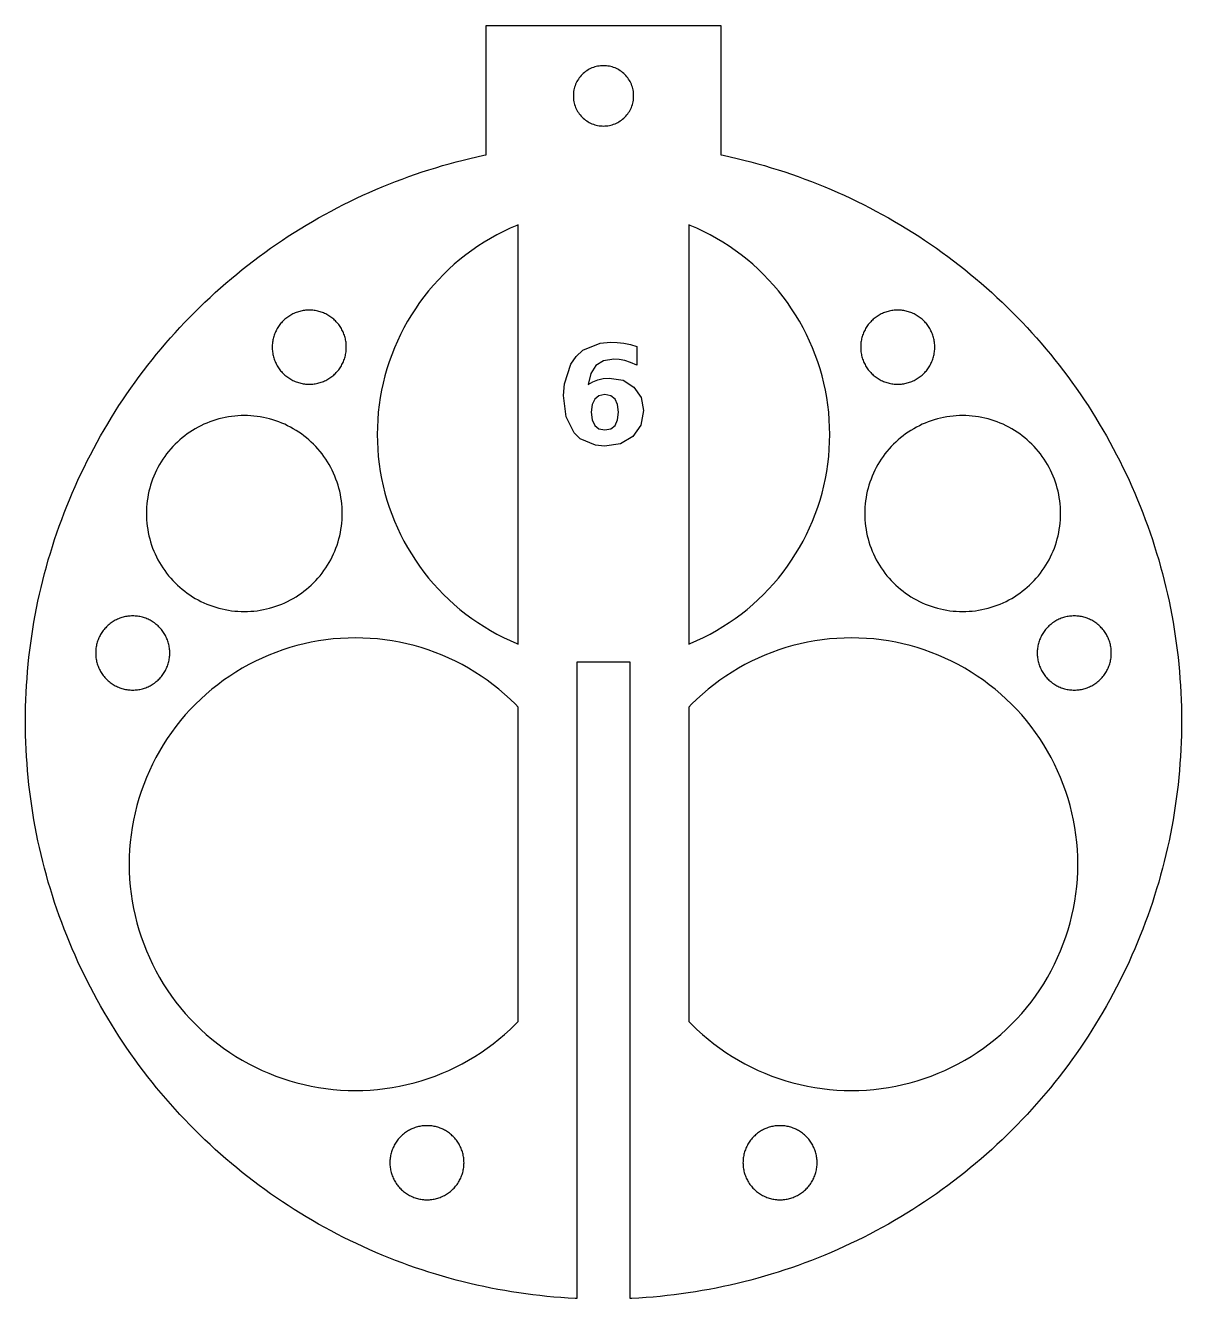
# Model space of a CAD drawing. Header units: millimetres. Extents: x -34 to 108, y -34 to 42.
# Drawn here: x 38.5 to 107.5, y -34.5 to 41.5 of the extents above; entities that cross this region are included whole.
import ezdxf

# ---------------------------------------------------------------- set-up
doc = ezdxf.new("R2010")
doc.units = ezdxf.units.MM
doc.layers.add('CUT', color=1, linetype='Continuous')
doc.layers.add('ENGRAVE', color=7, linetype='Continuous')

msp = doc.modelspace()

# ---------------------------------------------------------------- linework, layer by layer
at = {"layer": 'CUT'}
for points in [[(107.458, -1.693), (107.435, -2.116), (107.407, -2.538), (107.373, -2.96), (107.334, -3.382), (107.29, -3.803), (107.241, -4.223), (107.186, -4.643), (107.127, -5.062), (107.062, -5.481), (106.992, -5.898), (106.917, -6.315), (106.837, -6.731), (106.752, -7.145), (106.662, -7.559), (106.566, -7.972), (106.466, -8.383), (106.361, -8.793), (106.25, -9.202), (106.135, -9.609), (106.014, -10.015), (105.889, -10.419), (105.759, -10.822), (105.623, -11.223), (105.483, -11.623), (105.338, -12.02), (105.188, -12.416), (105.033, -12.81), (104.874, -13.203), (104.709, -13.593), (104.54, -13.981), (104.366, -14.367), (104.188, -14.751), (104.004, -15.132), (103.816, -15.512), (103.624, -15.889), (103.426, -16.263), (103.224, -16.635), (103.018, -17.005), (102.807, -17.372), (102.592, -17.737), (102.372, -18.098), (102.147, -18.457), (101.919, -18.814), (101.686, -19.167), (101.448, -19.518), (101.207, -19.865), (100.961, -20.21), (100.711, -20.552), (100.456, -20.89), (100.198, -21.225), (99.935, -21.558), (99.669, -21.887), (99.398, -22.212), (99.124, -22.534), (98.845, -22.853), (98.563, -23.169), (98.277, -23.481), (97.987, -23.789), (97.693, -24.094), (97.395, -24.395), (97.094, -24.693), (96.789, -24.987), (96.481, -25.277), (96.169, -25.563), (95.853, -25.845), (95.534, -26.124), (95.212, -26.398), (94.887, -26.669), (94.558, -26.935), (94.225, -27.198), (93.89, -27.456), (93.552, -27.711), (93.21, -27.961), (92.865, -28.207), (92.518, -28.448), (92.167, -28.686), (91.814, -28.919), (91.457, -29.147), (91.098, -29.372), (90.737, -29.592), (90.372, -29.807), (90.005, -30.018), (89.635, -30.224), (89.263, -30.426), (88.889, -30.624), (88.512, -30.816), (88.132, -31.004), (87.751, -31.188), (87.367, -31.366), (86.981, -31.54), (86.593, -31.709), (86.203, -31.874), (85.81, -32.033), (85.416, -32.188), (85.02, -32.338), (84.623, -32.483), (84.223, -32.623), (83.822, -32.759), (83.419, -32.889), (83.015, -33.014), (82.609, -33.135), (82.202, -33.25), (81.793, -33.361), (81.383, -33.466), (80.972, -33.566), (80.559, -33.662), (80.145, -33.752), (79.731, -33.837), (79.315, -33.917), (78.898, -33.992), (78.481, -34.062), (78.062, -34.127), (77.643, -34.186), (77.223, -34.241), (76.803, -34.29), (76.382, -34.334), (75.96, -34.373), (75.538, -34.407), (75.116, -34.435), (74.693, -34.458), (74.588, -34.463), (74.588, 3.5), (71.412, 3.5), (71.412, -34.463), (71.307, -34.458), (70.884, -34.435), (70.462, -34.407), (70.04, -34.373), (69.618, -34.334), (69.197, -34.29), (68.777, -34.241), (68.357, -34.186), (67.938, -34.127), (67.519, -34.062), (67.102, -33.992), (66.685, -33.917), (66.269, -33.837), (65.855, -33.752), (65.441, -33.662), (65.028, -33.566), (64.617, -33.466), (64.207, -33.361), (63.798, -33.25), (63.391, -33.135), (62.985, -33.014), (62.581, -32.889), (62.178, -32.759), (61.777, -32.623), (61.377, -32.483), (60.98, -32.338), (60.584, -32.188), (60.19, -32.033), (59.797, -31.874), (59.407, -31.709), (59.019, -31.54), (58.633, -31.366), (58.249, -31.188), (57.868, -31.004), (57.488, -30.816), (57.111, -30.624), (56.737, -30.426), (56.365, -30.224), (55.995, -30.018), (55.628, -29.807), (55.263, -29.592), (54.902, -29.372), (54.543, -29.147), (54.186, -28.919), (53.833, -28.686), (53.482, -28.448), (53.135, -28.207), (52.79, -27.961), (52.448, -27.711), (52.11, -27.456), (51.775, -27.198), (51.442, -26.935), (51.113, -26.669), (50.788, -26.398), (50.466, -26.124), (50.147, -25.845), (49.831, -25.563), (49.519, -25.277), (49.211, -24.987), (48.906, -24.693), (48.605, -24.395), (48.307, -24.094), (48.013, -23.789), (47.723, -23.481), (47.437, -23.169), (47.155, -22.853), (46.876, -22.534), (46.602, -22.212), (46.331, -21.887), (46.065, -21.558), (45.802, -21.225), (45.544, -20.89), (45.289, -20.552), (45.039, -20.21), (44.793, -19.865), (44.552, -19.518), (44.314, -19.167), (44.081, -18.814), (43.853, -18.457), (43.628, -18.098), (43.408, -17.737), (43.193, -17.372), (42.982, -17.005), (42.776, -16.635), (42.574, -16.263), (42.376, -15.889), (42.184, -15.512), (41.996, -15.132), (41.812, -14.751), (41.634, -14.367), (41.46, -13.981), (41.291, -13.593), (41.126, -13.203), (40.967, -12.81), (40.812, -12.416), (40.662, -12.02), (40.517, -11.623), (40.377, -11.223), (40.241, -10.822), (40.111, -10.419), (39.986, -10.015), (39.865, -9.609), (39.75, -9.202), (39.639, -8.793), (39.534, -8.383), (39.434, -7.972), (39.338, -7.559), (39.248, -7.145), (39.163, -6.731), (39.083, -6.315), (39.008, -5.898), (38.938, -5.481), (38.873, -5.062), (38.814, -4.643), (38.759, -4.223), (38.71, -3.803), (38.666, -3.382), (38.627, -2.96), (38.593, -2.538), (38.565, -2.116), (38.542, -1.693), (38.523, -1.27), (38.51, -0.847), (38.503, -0.423), (38.5, 0), (38.503, 0.423), (38.51, 0.847), (38.523, 1.27), (38.542, 1.693), (38.565, 2.116), (38.593, 2.538), (38.627, 2.96), (38.666, 3.382), (38.71, 3.803), (38.759, 4.223), (38.814, 4.643), (38.873, 5.062), (38.938, 5.481), (39.008, 5.898), (39.083, 6.315), (39.163, 6.731), (39.248, 7.145), (39.338, 7.559), (39.434, 7.972), (39.534, 8.383), (39.639, 8.793), (39.75, 9.202), (39.865, 9.609), (39.986, 10.015), (40.111, 10.419), (40.241, 10.822), (40.377, 11.223), (40.517, 11.623), (40.662, 12.02), (40.812, 12.416), (40.967, 12.81), (41.126, 13.203), (41.291, 13.593), (41.46, 13.981), (41.634, 14.367), (41.812, 14.751), (41.996, 15.132), (42.184, 15.512), (42.376, 15.889), (42.574, 16.263), (42.776, 16.635), (42.982, 17.005), (43.193, 17.372), (43.408, 17.737), (43.628, 18.098), (43.853, 18.457), (44.081, 18.814), (44.314, 19.167), (44.552, 19.518), (44.793, 19.865), (45.039, 20.21), (45.289, 20.552), (45.544, 20.89), (45.802, 21.225), (46.065, 21.558), (46.331, 21.887), (46.602, 22.212), (46.876, 22.534), (47.155, 22.853), (47.437, 23.169), (47.723, 23.481), (48.013, 23.789), (48.307, 24.094), (48.605, 24.395), (48.906, 24.693), (49.211, 24.987), (49.519, 25.277), (49.831, 25.563), (50.147, 25.845), (50.466, 26.124), (50.788, 26.398), (51.113, 26.669), (51.442, 26.935), (51.775, 27.198), (52.11, 27.456), (52.448, 27.711), (52.79, 27.961), (53.135, 28.207), (53.482, 28.448), (53.833, 28.686), (54.186, 28.919), (54.543, 29.147), (54.902, 29.372), (55.263, 29.592), (55.628, 29.807), (55.995, 30.018), (56.365, 30.224), (56.737, 30.426), (57.111, 30.624), (57.488, 30.816), (57.868, 31.004), (58.249, 31.188), (58.633, 31.366), (59.019, 31.54), (59.407, 31.709), (59.797, 31.874), (60.19, 32.033), (60.584, 32.188), (60.98, 32.338), (61.377, 32.483), (61.777, 32.623), (62.178, 32.759), (62.581, 32.889), (62.985, 33.014), (63.391, 33.135), (63.798, 33.25), (64.207, 33.361), (64.617, 33.466), (65.028, 33.566), (65.441, 33.662), (65.855, 33.752), (66, 33.782), (66, 41.5), (80, 41.5), (80, 33.782), (80.145, 33.752), (80.559, 33.662), (80.972, 33.566), (81.383, 33.466), (81.793, 33.361), (82.202, 33.25), (82.609, 33.135), (83.015, 33.014), (83.419, 32.889), (83.822, 32.759), (84.223, 32.623), (84.623, 32.483), (85.02, 32.338), (85.416, 32.188), (85.81, 32.033), (86.203, 31.874), (86.593, 31.709), (86.981, 31.54), (87.367, 31.366), (87.751, 31.188), (88.132, 31.004), (88.512, 30.816), (88.889, 30.624), (89.263, 30.426), (89.635, 30.224), (90.005, 30.018), (90.372, 29.807), (90.737, 29.592), (91.098, 29.372), (91.457, 29.147), (91.814, 28.919), (92.167, 28.686), (92.518, 28.448), (92.865, 28.207), (93.21, 27.961), (93.552, 27.711), (93.89, 27.456), (94.225, 27.198), (94.558, 26.935), (94.887, 26.669), (95.212, 26.398), (95.534, 26.124), (95.853, 25.845), (96.169, 25.563), (96.481, 25.277), (96.789, 24.987), (97.094, 24.693), (97.395, 24.395), (97.693, 24.094), (97.987, 23.789), (98.277, 23.481), (98.563, 23.169), (98.845, 22.853), (99.124, 22.534), (99.398, 22.212), (99.669, 21.887), (99.935, 21.558), (100.198, 21.225), (100.456, 20.89), (100.711, 20.552), (100.961, 20.21), (101.207, 19.865), (101.448, 19.518), (101.686, 19.167), (101.919, 18.814), (102.147, 18.457), (102.372, 18.098), (102.592, 17.737), (102.807, 17.372), (103.018, 17.005), (103.224, 16.635), (103.426, 16.263), (103.624, 15.889), (103.816, 15.512), (104.004, 15.132), (104.188, 14.751), (104.366, 14.367), (104.54, 13.981), (104.709, 13.593), (104.874, 13.203), (105.033, 12.81), (105.188, 12.416), (105.338, 12.02), (105.483, 11.623), (105.623, 11.223), (105.759, 10.822), (105.889, 10.419), (106.014, 10.015), (106.135, 9.609), (106.25, 9.202), (106.361, 8.793), (106.466, 8.383), (106.566, 7.972), (106.662, 7.559), (106.752, 7.145), (106.837, 6.731), (106.917, 6.315), (106.992, 5.898), (107.062, 5.481), (107.127, 5.062), (107.186, 4.643), (107.241, 4.223), (107.29, 3.803), (107.334, 3.382), (107.373, 2.96), (107.407, 2.538), (107.435, 2.116), (107.458, 1.693), (107.477, 1.27), (107.49, 0.847), (107.497, 0.423), (107.5, 0), (107.497, -0.423), (107.49, -0.847), (107.477, -1.27), (107.458, -1.693)], [(74.798, 37.388), (74.791, 37.476), (74.781, 37.564), (74.765, 37.651), (74.746, 37.737), (74.722, 37.823), (74.695, 37.906), (74.663, 37.989), (74.627, 38.07), (74.587, 38.149), (74.544, 38.225), (74.497, 38.3), (74.446, 38.372), (74.391, 38.442), (74.334, 38.509), (74.273, 38.573), (74.209, 38.634), (74.142, 38.691), (74.072, 38.746), (74, 38.797), (73.925, 38.844), (73.849, 38.887), (73.77, 38.927), (73.689, 38.963), (73.606, 38.995), (73.523, 39.022), (73.437, 39.046), (73.351, 39.065), (73.264, 39.081), (73.176, 39.091), (73.088, 39.098), (73, 39.1), (72.912, 39.098), (72.824, 39.091), (72.736, 39.081), (72.649, 39.065), (72.563, 39.046), (72.477, 39.022), (72.394, 38.995), (72.311, 38.963), (72.23, 38.927), (72.151, 38.887), (72.075, 38.844), (72, 38.797), (71.928, 38.746), (71.858, 38.691), (71.791, 38.634), (71.727, 38.573), (71.666, 38.509), (71.609, 38.442), (71.554, 38.372), (71.503, 38.3), (71.456, 38.225), (71.413, 38.149), (71.373, 38.07), (71.337, 37.989), (71.305, 37.906), (71.278, 37.823), (71.254, 37.737), (71.235, 37.651), (71.219, 37.564), (71.209, 37.476), (71.202, 37.388), (71.2, 37.3), (71.202, 37.212), (71.209, 37.124), (71.219, 37.036), (71.235, 36.949), (71.254, 36.863), (71.278, 36.777), (71.305, 36.694), (71.337, 36.611), (71.373, 36.53), (71.413, 36.451), (71.456, 36.375), (71.503, 36.3), (71.554, 36.228), (71.609, 36.158), (71.666, 36.091), (71.727, 36.027), (71.791, 35.966), (71.858, 35.909), (71.928, 35.854), (72, 35.803), (72.075, 35.756), (72.151, 35.713), (72.23, 35.673), (72.311, 35.637), (72.394, 35.605), (72.477, 35.578), (72.563, 35.554), (72.649, 35.535), (72.736, 35.519), (72.824, 35.509), (72.912, 35.502), (73, 35.5), (73.088, 35.502), (73.176, 35.509), (73.264, 35.519), (73.351, 35.535), (73.437, 35.554), (73.523, 35.578), (73.606, 35.605), (73.689, 35.637), (73.77, 35.673), (73.849, 35.713), (73.925, 35.756), (74, 35.803), (74.072, 35.854), (74.142, 35.909), (74.209, 35.966), (74.273, 36.027), (74.334, 36.091), (74.391, 36.158), (74.446, 36.228), (74.497, 36.3), (74.544, 36.375), (74.587, 36.451), (74.627, 36.53), (74.663, 36.611), (74.695, 36.694), (74.722, 36.777), (74.746, 36.863), (74.765, 36.949), (74.781, 37.036), (74.791, 37.124), (74.798, 37.212), (74.8, 37.3), (74.798, 37.388)], [(67.427, 4.794), (67.832, 4.618), (67.912, 4.587), (67.912, 29.604), (67.832, 29.572), (67.427, 29.396), (67.027, 29.207), (66.634, 29.005), (66.248, 28.791), (65.869, 28.563), (65.497, 28.324), (65.134, 28.072), (64.779, 27.809), (64.433, 27.534), (64.096, 27.249), (63.768, 26.952), (63.451, 26.644), (63.143, 26.327), (62.847, 25.999), (62.561, 25.662), (62.286, 25.316), (62.023, 24.961), (61.771, 24.598), (61.532, 24.227), (61.305, 23.847), (61.09, 23.461), (60.888, 23.068), (60.699, 22.669), (60.523, 22.263), (60.361, 21.852), (60.212, 21.436), (60.077, 21.015), (59.955, 20.59), (59.848, 20.162), (59.755, 19.73), (59.676, 19.295), (59.611, 18.858), (59.56, 18.419), (59.524, 17.978), (59.503, 17.537), (59.495, 17.095), (59.503, 16.653), (59.524, 16.212), (59.56, 15.771), (59.611, 15.332), (59.676, 14.895), (59.755, 14.461), (59.848, 14.029), (59.955, 13.6), (60.077, 13.175), (60.212, 12.754), (60.361, 12.338), (60.523, 11.927), (60.699, 11.522), (60.888, 11.122), (61.09, 10.729), (61.305, 10.343), (61.532, 9.964), (61.771, 9.592), (62.023, 9.229), (62.286, 8.874), (62.561, 8.528), (62.847, 8.191), (63.143, 7.863), (63.451, 7.546), (63.768, 7.239), (64.096, 6.942), (64.433, 6.656), (64.779, 6.381), (65.134, 6.118), (65.497, 5.866), (65.869, 5.627), (66.248, 5.4), (66.634, 5.185), (67.027, 4.983), (67.427, 4.794)], [(86.44, 15.771), (86.476, 16.212), (86.497, 16.653), (86.505, 17.095), (86.497, 17.537), (86.476, 17.978), (86.44, 18.419), (86.389, 18.858), (86.324, 19.295), (86.245, 19.73), (86.152, 20.162), (86.045, 20.59), (85.923, 21.015), (85.788, 21.436), (85.639, 21.852), (85.477, 22.263), (85.301, 22.669), (85.112, 23.068), (84.91, 23.461), (84.695, 23.847), (84.468, 24.227), (84.229, 24.598), (83.977, 24.961), (83.714, 25.316), (83.439, 25.662), (83.153, 25.999), (82.857, 26.327), (82.549, 26.644), (82.232, 26.952), (81.904, 27.249), (81.567, 27.534), (81.221, 27.809), (80.866, 28.072), (80.503, 28.324), (80.131, 28.563), (79.752, 28.791), (79.366, 29.005), (78.973, 29.207), (78.573, 29.396), (78.168, 29.572), (78.088, 29.604), (78.088, 4.587), (78.168, 4.618), (78.573, 4.794), (78.973, 4.983), (79.366, 5.185), (79.752, 5.4), (80.131, 5.627), (80.503, 5.866), (80.866, 6.118), (81.221, 6.381), (81.567, 6.656), (81.904, 6.942), (82.232, 7.239), (82.549, 7.546), (82.857, 7.863), (83.153, 8.191), (83.439, 8.528), (83.714, 8.874), (83.977, 9.229), (84.229, 9.592), (84.468, 9.964), (84.695, 10.343), (84.91, 10.729), (85.112, 11.122), (85.301, 11.522), (85.477, 11.927), (85.639, 12.338), (85.788, 12.754), (85.923, 13.175), (86.045, 13.6), (86.152, 14.029), (86.245, 14.461), (86.324, 14.895), (86.389, 15.332), (86.44, 15.771)], [(57.641, 22.088), (57.647, 22.16), (57.65, 22.232), (57.651, 22.305), (57.65, 22.377), (57.647, 22.449), (57.641, 22.522), (57.633, 22.593), (57.622, 22.665), (57.609, 22.736), (57.594, 22.807), (57.576, 22.877), (57.556, 22.947), (57.534, 23.016), (57.51, 23.084), (57.483, 23.151), (57.454, 23.218), (57.423, 23.283), (57.39, 23.347), (57.355, 23.411), (57.318, 23.473), (57.279, 23.534), (57.237, 23.593), (57.194, 23.651), (57.149, 23.708), (57.103, 23.763), (57.054, 23.817), (57.004, 23.869), (56.952, 23.919), (56.898, 23.968), (56.843, 24.015), (56.786, 24.06), (56.728, 24.103), (56.668, 24.144), (56.608, 24.183), (56.545, 24.22), (56.482, 24.256), (56.418, 24.289), (56.352, 24.32), (56.286, 24.348), (56.219, 24.375), (56.151, 24.399), (56.082, 24.421), (56.012, 24.441), (55.942, 24.459), (55.871, 24.474), (55.8, 24.487), (55.728, 24.498), (55.656, 24.506), (55.584, 24.512), (55.512, 24.516), (55.44, 24.517), (55.367, 24.516), (55.295, 24.512), (55.223, 24.506), (55.151, 24.498), (55.079, 24.487), (55.008, 24.474), (54.937, 24.459), (54.867, 24.441), (54.797, 24.421), (54.729, 24.399), (54.66, 24.375), (54.593, 24.348), (54.527, 24.32), (54.461, 24.289), (54.397, 24.256), (54.334, 24.22), (54.271, 24.183), (54.211, 24.144), (54.151, 24.103), (54.093, 24.06), (54.036, 24.015), (53.981, 23.968), (53.927, 23.919), (53.875, 23.869), (53.825, 23.817), (53.777, 23.763), (53.73, 23.708), (53.685, 23.651), (53.642, 23.593), (53.6, 23.534), (53.561, 23.473), (53.524, 23.411), (53.489, 23.347), (53.456, 23.283), (53.425, 23.218), (53.396, 23.151), (53.369, 23.084), (53.345, 23.016), (53.323, 22.947), (53.303, 22.877), (53.285, 22.807), (53.27, 22.736), (53.257, 22.665), (53.247, 22.593), (53.238, 22.522), (53.232, 22.449), (53.229, 22.377), (53.228, 22.305), (53.229, 22.232), (53.232, 22.16), (53.238, 22.088), (53.247, 22.016), (53.257, 21.944), (53.27, 21.873), (53.285, 21.803), (53.303, 21.732), (53.323, 21.663), (53.345, 21.594), (53.369, 21.526), (53.396, 21.458), (53.425, 21.392), (53.456, 21.326), (53.489, 21.262), (53.524, 21.199), (53.561, 21.137), (53.6, 21.076), (53.642, 21.016), (53.685, 20.958), (53.73, 20.902), (53.777, 20.846), (53.825, 20.793), (53.875, 20.741), (53.927, 20.69), (53.981, 20.642), (54.036, 20.595), (54.093, 20.55), (54.151, 20.507), (54.211, 20.466), (54.271, 20.426), (54.334, 20.389), (54.397, 20.354), (54.461, 20.321), (54.527, 20.29), (54.593, 20.261), (54.66, 20.235), (54.729, 20.21), (54.797, 20.188), (54.867, 20.168), (54.937, 20.151), (55.008, 20.135), (55.079, 20.122), (55.151, 20.112), (55.223, 20.104), (55.295, 20.098), (55.367, 20.094), (55.44, 20.093), (55.512, 20.094), (55.584, 20.098), (55.656, 20.104), (55.728, 20.112), (55.8, 20.122), (55.871, 20.135), (55.942, 20.151), (56.012, 20.168), (56.082, 20.188), (56.151, 20.21), (56.219, 20.235), (56.286, 20.261), (56.352, 20.29), (56.418, 20.321), (56.482, 20.354), (56.545, 20.389), (56.608, 20.426), (56.668, 20.466), (56.728, 20.507), (56.786, 20.55), (56.843, 20.595), (56.898, 20.642), (56.952, 20.69), (57.004, 20.741), (57.054, 20.793), (57.103, 20.846), (57.149, 20.902), (57.194, 20.958), (57.237, 21.016), (57.279, 21.076), (57.318, 21.137), (57.355, 21.199), (57.39, 21.262), (57.423, 21.326), (57.454, 21.392), (57.483, 21.458), (57.51, 21.526), (57.534, 21.594), (57.556, 21.663), (57.576, 21.732), (57.594, 21.803), (57.609, 21.873), (57.622, 21.944), (57.633, 22.016), (57.641, 22.088)], [(92.762, 22.088), (92.768, 22.16), (92.771, 22.232), (92.772, 22.305), (92.771, 22.377), (92.768, 22.449), (92.762, 22.522), (92.753, 22.593), (92.743, 22.665), (92.73, 22.736), (92.715, 22.807), (92.697, 22.877), (92.677, 22.947), (92.655, 23.016), (92.631, 23.084), (92.604, 23.151), (92.575, 23.218), (92.544, 23.283), (92.511, 23.347), (92.476, 23.411), (92.439, 23.473), (92.4, 23.534), (92.358, 23.593), (92.315, 23.651), (92.27, 23.708), (92.223, 23.763), (92.175, 23.817), (92.125, 23.869), (92.073, 23.919), (92.019, 23.968), (91.964, 24.015), (91.907, 24.06), (91.849, 24.103), (91.789, 24.144), (91.729, 24.183), (91.666, 24.22), (91.603, 24.256), (91.539, 24.289), (91.473, 24.32), (91.407, 24.348), (91.34, 24.375), (91.271, 24.399), (91.203, 24.421), (91.133, 24.441), (91.063, 24.459), (90.992, 24.474), (90.921, 24.487), (90.849, 24.498), (90.777, 24.506), (90.705, 24.512), (90.633, 24.516), (90.56, 24.517), (90.488, 24.516), (90.416, 24.512), (90.344, 24.506), (90.272, 24.498), (90.2, 24.487), (90.129, 24.474), (90.058, 24.459), (89.988, 24.441), (89.918, 24.421), (89.849, 24.399), (89.781, 24.375), (89.714, 24.348), (89.648, 24.32), (89.582, 24.289), (89.518, 24.256), (89.455, 24.22), (89.392, 24.183), (89.332, 24.144), (89.272, 24.103), (89.214, 24.06), (89.157, 24.015), (89.102, 23.968), (89.048, 23.919), (88.996, 23.869), (88.946, 23.817), (88.897, 23.763), (88.851, 23.708), (88.806, 23.651), (88.763, 23.593), (88.721, 23.534), (88.682, 23.473), (88.645, 23.411), (88.61, 23.347), (88.577, 23.283), (88.546, 23.218), (88.517, 23.151), (88.49, 23.084), (88.466, 23.016), (88.444, 22.947), (88.424, 22.877), (88.406, 22.807), (88.391, 22.736), (88.378, 22.665), (88.367, 22.593), (88.359, 22.522), (88.353, 22.449), (88.35, 22.377), (88.349, 22.305), (88.35, 22.232), (88.353, 22.16), (88.359, 22.088), (88.367, 22.016), (88.378, 21.944), (88.391, 21.873), (88.406, 21.803), (88.424, 21.732), (88.444, 21.663), (88.466, 21.594), (88.49, 21.526), (88.517, 21.458), (88.546, 21.392), (88.577, 21.326), (88.61, 21.262), (88.645, 21.199), (88.682, 21.137), (88.721, 21.076), (88.763, 21.016), (88.806, 20.958), (88.851, 20.902), (88.897, 20.846), (88.946, 20.793), (88.996, 20.741), (89.048, 20.69), (89.102, 20.642), (89.157, 20.595), (89.214, 20.55), (89.272, 20.507), (89.332, 20.466), (89.392, 20.426), (89.455, 20.389), (89.518, 20.354), (89.582, 20.321), (89.648, 20.29), (89.714, 20.261), (89.781, 20.235), (89.849, 20.21), (89.918, 20.188), (89.988, 20.168), (90.058, 20.151), (90.129, 20.135), (90.2, 20.122), (90.272, 20.112), (90.344, 20.104), (90.416, 20.098), (90.488, 20.094), (90.56, 20.093), (90.633, 20.094), (90.705, 20.098), (90.777, 20.104), (90.849, 20.112), (90.921, 20.122), (90.992, 20.135), (91.063, 20.151), (91.133, 20.168), (91.203, 20.188), (91.271, 20.21), (91.34, 20.235), (91.407, 20.261), (91.473, 20.29), (91.539, 20.321), (91.603, 20.354), (91.666, 20.389), (91.729, 20.426), (91.789, 20.466), (91.849, 20.507), (91.907, 20.55), (91.964, 20.595), (92.019, 20.642), (92.073, 20.69), (92.125, 20.741), (92.175, 20.793), (92.223, 20.846), (92.27, 20.902), (92.315, 20.958), (92.358, 21.016), (92.4, 21.076), (92.439, 21.137), (92.476, 21.199), (92.511, 21.262), (92.544, 21.326), (92.575, 21.392), (92.604, 21.458), (92.631, 21.526), (92.655, 21.594), (92.677, 21.663), (92.697, 21.732), (92.715, 21.803), (92.73, 21.873), (92.743, 21.944), (92.753, 22.016), (92.762, 22.088)], [(57.396, 11.995), (57.405, 12.186), (57.408, 12.377), (57.405, 12.568), (57.396, 12.759), (57.38, 12.95), (57.358, 13.14), (57.33, 13.329), (57.296, 13.517), (57.255, 13.704), (57.209, 13.89), (57.156, 14.074), (57.098, 14.256), (57.033, 14.436), (56.963, 14.614), (56.887, 14.79), (56.805, 14.963), (56.718, 15.133), (56.625, 15.3), (56.527, 15.464), (56.423, 15.625), (56.314, 15.782), (56.2, 15.936), (56.081, 16.086), (55.957, 16.231), (55.829, 16.373), (55.696, 16.511), (55.558, 16.644), (55.417, 16.772), (55.271, 16.896), (55.121, 17.015), (54.967, 17.129), (54.81, 17.238), (54.649, 17.341), (54.485, 17.44), (54.318, 17.533), (54.148, 17.62), (53.975, 17.702), (53.799, 17.778), (53.621, 17.848), (53.441, 17.913), (53.259, 17.971), (53.075, 18.024), (52.89, 18.07), (52.703, 18.11), (52.515, 18.145), (52.325, 18.173), (52.135, 18.195), (51.945, 18.21), (51.754, 18.22), (51.562, 18.223), (51.371, 18.22), (51.18, 18.21), (50.989, 18.195), (50.799, 18.173), (50.61, 18.145), (50.422, 18.11), (50.235, 18.07), (50.049, 18.024), (49.865, 17.971), (49.683, 17.913), (49.503, 17.848), (49.325, 17.778), (49.15, 17.702), (48.977, 17.62), (48.807, 17.533), (48.639, 17.44), (48.475, 17.341), (48.315, 17.238), (48.157, 17.129), (48.004, 17.015), (47.854, 16.896), (47.708, 16.772), (47.566, 16.644), (47.429, 16.511), (47.296, 16.373), (47.167, 16.231), (47.044, 16.086), (46.925, 15.936), (46.811, 15.782), (46.702, 15.625), (46.598, 15.464), (46.5, 15.3), (46.407, 15.133), (46.319, 14.963), (46.238, 14.79), (46.162, 14.614), (46.091, 14.436), (46.027, 14.256), (45.968, 14.074), (45.916, 13.89), (45.869, 13.704), (45.829, 13.517), (45.795, 13.329), (45.767, 13.14), (45.745, 12.95), (45.729, 12.759), (45.72, 12.568), (45.717, 12.377), (45.72, 12.186), (45.729, 11.995), (45.745, 11.804), (45.767, 11.614), (45.795, 11.425), (45.829, 11.237), (45.869, 11.05), (45.916, 10.864), (45.968, 10.68), (46.027, 10.498), (46.091, 10.318), (46.162, 10.14), (46.238, 9.964), (46.319, 9.792), (46.407, 9.621), (46.5, 9.454), (46.598, 9.29), (46.702, 9.129), (46.811, 8.972), (46.925, 8.818), (47.044, 8.669), (47.167, 8.523), (47.296, 8.381), (47.429, 8.244), (47.566, 8.11), (47.708, 7.982), (47.854, 7.858), (48.004, 7.739), (48.157, 7.625), (48.315, 7.517), (48.475, 7.413), (48.639, 7.315), (48.807, 7.222), (48.977, 7.134), (49.15, 7.052), (49.325, 6.976), (49.503, 6.906), (49.683, 6.842), (49.865, 6.783), (50.049, 6.731), (50.235, 6.684), (50.422, 6.644), (50.61, 6.609), (50.799, 6.581), (50.989, 6.559), (51.18, 6.544), (51.371, 6.534), (51.562, 6.531), (51.754, 6.534), (51.945, 6.544), (52.135, 6.559), (52.325, 6.581), (52.515, 6.609), (52.703, 6.644), (52.89, 6.684), (53.075, 6.731), (53.259, 6.783), (53.441, 6.842), (53.621, 6.906), (53.799, 6.976), (53.975, 7.052), (54.148, 7.134), (54.318, 7.222), (54.485, 7.315), (54.649, 7.413), (54.81, 7.517), (54.967, 7.625), (55.121, 7.739), (55.271, 7.858), (55.417, 7.982), (55.558, 8.11), (55.696, 8.244), (55.829, 8.381), (55.957, 8.523), (56.081, 8.669), (56.2, 8.818), (56.314, 8.972), (56.423, 9.129), (56.527, 9.29), (56.625, 9.454), (56.718, 9.621), (56.805, 9.792), (56.887, 9.964), (56.963, 10.14), (57.033, 10.318), (57.098, 10.498), (57.156, 10.68), (57.209, 10.864), (57.255, 11.05), (57.296, 11.237), (57.33, 11.425), (57.358, 11.614), (57.38, 11.804), (57.396, 11.995)], [(100.271, 11.995), (100.28, 12.186), (100.283, 12.377), (100.28, 12.568), (100.271, 12.759), (100.255, 12.95), (100.233, 13.14), (100.205, 13.329), (100.171, 13.517), (100.131, 13.704), (100.084, 13.89), (100.032, 14.074), (99.973, 14.256), (99.909, 14.436), (99.838, 14.614), (99.762, 14.79), (99.681, 14.963), (99.593, 15.133), (99.5, 15.3), (99.402, 15.464), (99.298, 15.625), (99.189, 15.782), (99.075, 15.936), (98.956, 16.086), (98.833, 16.231), (98.704, 16.373), (98.571, 16.511), (98.434, 16.644), (98.292, 16.772), (98.146, 16.896), (97.996, 17.015), (97.843, 17.129), (97.685, 17.238), (97.525, 17.341), (97.361, 17.44), (97.193, 17.533), (97.023, 17.62), (96.85, 17.702), (96.675, 17.778), (96.497, 17.848), (96.317, 17.913), (96.135, 17.971), (95.951, 18.024), (95.765, 18.07), (95.578, 18.11), (95.39, 18.145), (95.201, 18.173), (95.011, 18.195), (94.82, 18.21), (94.629, 18.22), (94.438, 18.223), (94.246, 18.22), (94.055, 18.21), (93.865, 18.195), (93.675, 18.173), (93.485, 18.145), (93.297, 18.11), (93.11, 18.07), (92.925, 18.024), (92.741, 17.971), (92.559, 17.913), (92.379, 17.848), (92.201, 17.778), (92.025, 17.702), (91.852, 17.62), (91.682, 17.533), (91.515, 17.44), (91.351, 17.341), (91.19, 17.238), (91.033, 17.129), (90.879, 17.015), (90.729, 16.896), (90.583, 16.772), (90.442, 16.644), (90.304, 16.511), (90.171, 16.373), (90.043, 16.231), (89.919, 16.086), (89.8, 15.936), (89.686, 15.782), (89.577, 15.625), (89.473, 15.464), (89.375, 15.3), (89.282, 15.133), (89.195, 14.963), (89.113, 14.79), (89.037, 14.614), (88.967, 14.436), (88.902, 14.256), (88.844, 14.074), (88.791, 13.89), (88.745, 13.704), (88.704, 13.517), (88.67, 13.329), (88.642, 13.14), (88.62, 12.95), (88.604, 12.759), (88.595, 12.568), (88.592, 12.377), (88.595, 12.186), (88.604, 11.995), (88.62, 11.804), (88.642, 11.614), (88.67, 11.425), (88.704, 11.237), (88.745, 11.05), (88.791, 10.864), (88.844, 10.68), (88.902, 10.498), (88.967, 10.318), (89.037, 10.14), (89.113, 9.964), (89.195, 9.792), (89.282, 9.621), (89.375, 9.454), (89.473, 9.29), (89.577, 9.129), (89.686, 8.972), (89.8, 8.818), (89.919, 8.669), (90.043, 8.523), (90.171, 8.381), (90.304, 8.244), (90.442, 8.11), (90.583, 7.982), (90.729, 7.858), (90.879, 7.739), (91.033, 7.625), (91.19, 7.517), (91.351, 7.413), (91.515, 7.315), (91.682, 7.222), (91.852, 7.134), (92.025, 7.052), (92.201, 6.976), (92.379, 6.906), (92.559, 6.842), (92.741, 6.783), (92.925, 6.731), (93.11, 6.684), (93.297, 6.644), (93.485, 6.609), (93.675, 6.581), (93.865, 6.559), (94.055, 6.544), (94.246, 6.534), (94.438, 6.531), (94.629, 6.534), (94.82, 6.544), (95.011, 6.559), (95.201, 6.581), (95.39, 6.609), (95.578, 6.644), (95.765, 6.684), (95.951, 6.731), (96.135, 6.783), (96.317, 6.842), (96.497, 6.906), (96.675, 6.976), (96.85, 7.052), (97.023, 7.134), (97.193, 7.222), (97.361, 7.315), (97.525, 7.413), (97.685, 7.517), (97.843, 7.625), (97.996, 7.739), (98.146, 7.858), (98.292, 7.982), (98.434, 8.11), (98.571, 8.244), (98.704, 8.381), (98.833, 8.523), (98.956, 8.669), (99.075, 8.818), (99.189, 8.972), (99.298, 9.129), (99.402, 9.29), (99.5, 9.454), (99.593, 9.621), (99.681, 9.792), (99.762, 9.964), (99.838, 10.14), (99.909, 10.318), (99.973, 10.498), (100.032, 10.68), (100.084, 10.864), (100.131, 11.05), (100.171, 11.237), (100.205, 11.425), (100.233, 11.614), (100.255, 11.804), (100.271, 11.995)], [(47.105, 3.839), (47.11, 3.911), (47.114, 3.983), (47.115, 4.055), (47.114, 4.128), (47.11, 4.2), (47.105, 4.272), (47.096, 4.344), (47.086, 4.416), (47.073, 4.487), (47.057, 4.558), (47.04, 4.628), (47.02, 4.698), (46.998, 4.766), (46.973, 4.835), (46.947, 4.902), (46.918, 4.968), (46.887, 5.034), (46.854, 5.098), (46.819, 5.161), (46.782, 5.223), (46.742, 5.284), (46.701, 5.344), (46.658, 5.402), (46.613, 5.459), (46.566, 5.514), (46.518, 5.567), (46.467, 5.619), (46.415, 5.67), (46.362, 5.718), (46.306, 5.765), (46.25, 5.81), (46.192, 5.853), (46.132, 5.895), (46.071, 5.934), (46.009, 5.971), (45.946, 6.006), (45.882, 6.039), (45.816, 6.07), (45.75, 6.099), (45.682, 6.126), (45.614, 6.15), (45.545, 6.172), (45.476, 6.192), (45.406, 6.21), (45.335, 6.225), (45.264, 6.238), (45.192, 6.248), (45.12, 6.257), (45.048, 6.263), (44.976, 6.266), (44.903, 6.267), (44.831, 6.266), (44.759, 6.263), (44.686, 6.257), (44.615, 6.248), (44.543, 6.238), (44.472, 6.225), (44.401, 6.21), (44.331, 6.192), (44.261, 6.172), (44.192, 6.15), (44.124, 6.126), (44.057, 6.099), (43.99, 6.07), (43.925, 6.039), (43.861, 6.006), (43.797, 5.971), (43.735, 5.934), (43.674, 5.895), (43.615, 5.853), (43.557, 5.81), (43.5, 5.765), (43.445, 5.718), (43.391, 5.67), (43.339, 5.619), (43.289, 5.567), (43.24, 5.514), (43.193, 5.459), (43.148, 5.402), (43.105, 5.344), (43.064, 5.284), (43.025, 5.223), (42.988, 5.161), (42.953, 5.098), (42.919, 5.034), (42.889, 4.968), (42.86, 4.902), (42.833, 4.835), (42.809, 4.766), (42.787, 4.698), (42.767, 4.628), (42.749, 4.558), (42.734, 4.487), (42.721, 4.416), (42.71, 4.344), (42.702, 4.272), (42.696, 4.2), (42.693, 4.128), (42.691, 4.055), (42.693, 3.983), (42.696, 3.911), (42.702, 3.839), (42.71, 3.767), (42.721, 3.695), (42.734, 3.624), (42.749, 3.553), (42.767, 3.483), (42.787, 3.413), (42.809, 3.344), (42.833, 3.276), (42.86, 3.209), (42.889, 3.143), (42.919, 3.077), (42.953, 3.013), (42.988, 2.949), (43.025, 2.887), (43.064, 2.827), (43.105, 2.767), (43.148, 2.709), (43.193, 2.652), (43.24, 2.597), (43.289, 2.543), (43.339, 2.491), (43.391, 2.441), (43.445, 2.392), (43.5, 2.346), (43.557, 2.301), (43.615, 2.257), (43.674, 2.216), (43.735, 2.177), (43.797, 2.14), (43.861, 2.105), (43.925, 2.072), (43.99, 2.041), (44.057, 2.012), (44.124, 1.985), (44.192, 1.961), (44.261, 1.939), (44.331, 1.919), (44.401, 1.901), (44.472, 1.886), (44.543, 1.873), (44.615, 1.862), (44.686, 1.854), (44.759, 1.848), (44.831, 1.845), (44.903, 1.843), (44.976, 1.845), (45.048, 1.848), (45.12, 1.854), (45.192, 1.862), (45.264, 1.873), (45.335, 1.886), (45.406, 1.901), (45.476, 1.919), (45.545, 1.939), (45.614, 1.961), (45.682, 1.985), (45.75, 2.012), (45.816, 2.041), (45.882, 2.072), (45.946, 2.105), (46.009, 2.14), (46.071, 2.177), (46.132, 2.216), (46.192, 2.257), (46.25, 2.301), (46.306, 2.346), (46.362, 2.392), (46.415, 2.441), (46.467, 2.491), (46.518, 2.543), (46.566, 2.597), (46.613, 2.652), (46.658, 2.709), (46.701, 2.767), (46.742, 2.827), (46.782, 2.887), (46.819, 2.949), (46.854, 3.013), (46.887, 3.077), (46.918, 3.143), (46.947, 3.209), (46.973, 3.276), (46.998, 3.344), (47.02, 3.413), (47.04, 3.483), (47.057, 3.553), (47.073, 3.624), (47.086, 3.695), (47.096, 3.767), (47.105, 3.839)], [(103.298, 3.839), (103.304, 3.911), (103.307, 3.983), (103.309, 4.055), (103.307, 4.128), (103.304, 4.2), (103.298, 4.272), (103.29, 4.344), (103.279, 4.416), (103.266, 4.487), (103.251, 4.558), (103.233, 4.628), (103.213, 4.698), (103.191, 4.766), (103.167, 4.835), (103.14, 4.902), (103.111, 4.968), (103.081, 5.034), (103.047, 5.098), (103.012, 5.161), (102.975, 5.223), (102.936, 5.284), (102.895, 5.344), (102.852, 5.402), (102.807, 5.459), (102.76, 5.514), (102.711, 5.567), (102.661, 5.619), (102.609, 5.67), (102.555, 5.718), (102.5, 5.765), (102.443, 5.81), (102.385, 5.853), (102.326, 5.895), (102.265, 5.934), (102.203, 5.971), (102.139, 6.006), (102.075, 6.039), (102.01, 6.07), (101.943, 6.099), (101.876, 6.126), (101.808, 6.15), (101.739, 6.172), (101.669, 6.192), (101.599, 6.21), (101.528, 6.225), (101.457, 6.238), (101.385, 6.248), (101.314, 6.257), (101.241, 6.263), (101.169, 6.266), (101.097, 6.267), (101.024, 6.266), (100.952, 6.263), (100.88, 6.257), (100.808, 6.248), (100.736, 6.238), (100.665, 6.225), (100.594, 6.21), (100.524, 6.192), (100.455, 6.172), (100.386, 6.15), (100.318, 6.126), (100.25, 6.099), (100.184, 6.07), (100.118, 6.039), (100.054, 6.006), (99.991, 5.971), (99.929, 5.934), (99.868, 5.895), (99.808, 5.853), (99.75, 5.81), (99.694, 5.765), (99.638, 5.718), (99.585, 5.67), (99.533, 5.619), (99.482, 5.567), (99.434, 5.514), (99.387, 5.459), (99.342, 5.402), (99.299, 5.344), (99.258, 5.284), (99.218, 5.223), (99.181, 5.161), (99.146, 5.098), (99.113, 5.034), (99.082, 4.968), (99.053, 4.902), (99.027, 4.835), (99.002, 4.766), (98.98, 4.698), (98.96, 4.628), (98.943, 4.558), (98.927, 4.487), (98.914, 4.416), (98.904, 4.344), (98.895, 4.272), (98.89, 4.2), (98.886, 4.128), (98.885, 4.055), (98.886, 3.983), (98.89, 3.911), (98.895, 3.839), (98.904, 3.767), (98.914, 3.695), (98.927, 3.624), (98.943, 3.553), (98.96, 3.483), (98.98, 3.413), (99.002, 3.344), (99.027, 3.276), (99.053, 3.209), (99.082, 3.143), (99.113, 3.077), (99.146, 3.013), (99.181, 2.949), (99.218, 2.887), (99.258, 2.827), (99.299, 2.767), (99.342, 2.709), (99.387, 2.652), (99.434, 2.597), (99.482, 2.543), (99.533, 2.491), (99.585, 2.441), (99.638, 2.392), (99.694, 2.346), (99.75, 2.301), (99.808, 2.257), (99.868, 2.216), (99.929, 2.177), (99.991, 2.14), (100.054, 2.105), (100.118, 2.072), (100.184, 2.041), (100.25, 2.012), (100.318, 1.985), (100.386, 1.961), (100.455, 1.939), (100.524, 1.919), (100.594, 1.901), (100.665, 1.886), (100.736, 1.873), (100.808, 1.862), (100.88, 1.854), (100.952, 1.848), (101.024, 1.845), (101.097, 1.843), (101.169, 1.845), (101.241, 1.848), (101.314, 1.854), (101.385, 1.862), (101.457, 1.873), (101.528, 1.886), (101.599, 1.901), (101.669, 1.919), (101.739, 1.939), (101.808, 1.961), (101.876, 1.985), (101.943, 2.012), (102.01, 2.041), (102.075, 2.072), (102.139, 2.105), (102.203, 2.14), (102.265, 2.177), (102.326, 2.216), (102.385, 2.257), (102.443, 2.301), (102.5, 2.346), (102.555, 2.392), (102.609, 2.441), (102.661, 2.491), (102.711, 2.543), (102.76, 2.597), (102.807, 2.652), (102.852, 2.709), (102.895, 2.767), (102.936, 2.827), (102.975, 2.887), (103.012, 2.949), (103.047, 3.013), (103.081, 3.077), (103.111, 3.143), (103.14, 3.209), (103.167, 3.276), (103.191, 3.344), (103.213, 3.413), (103.233, 3.483), (103.251, 3.553), (103.266, 3.624), (103.279, 3.695), (103.29, 3.767), (103.298, 3.839)], [(67.427, -18.404), (67.744, -18.097), (67.912, -17.923), (67.912, 0.828), (67.744, 1.002), (67.427, 1.309), (67.099, 1.606), (66.762, 1.892), (66.416, 2.166), (66.061, 2.43), (65.698, 2.681), (65.327, 2.921), (64.947, 3.148), (64.561, 3.362), (64.168, 3.564), (63.769, 3.753), (63.363, 3.929), (62.952, 4.092), (62.536, 4.24), (62.115, 4.376), (61.69, 4.497), (61.262, 4.604), (60.83, 4.698), (60.395, 4.777), (59.958, 4.842), (59.519, 4.892), (59.078, 4.928), (58.637, 4.95), (58.195, 4.957), (57.753, 4.95), (57.312, 4.928), (56.871, 4.892), (56.432, 4.842), (55.995, 4.777), (55.561, 4.698), (55.129, 4.604), (54.7, 4.497), (54.275, 4.376), (53.854, 4.24), (53.438, 4.092), (53.027, 3.929), (52.622, 3.753), (52.222, 3.564), (51.829, 3.362), (51.443, 3.148), (51.064, 2.921), (50.692, 2.681), (50.329, 2.43), (49.974, 2.166), (49.628, 1.892), (49.291, 1.606), (48.963, 1.309), (48.646, 1.002), (48.339, 0.684), (48.042, 0.357), (47.756, 0.02), (47.481, -0.326), (47.218, -0.681), (46.966, -1.045), (46.727, -1.416), (46.5, -1.795), (46.285, -2.182), (46.083, -2.575), (45.894, -2.974), (45.718, -3.38), (45.556, -3.791), (45.407, -4.207), (45.272, -4.627), (45.151, -5.052), (45.043, -5.481), (44.95, -5.913), (44.871, -6.348), (44.806, -6.785), (44.756, -7.224), (44.719, -7.664), (44.698, -8.106), (44.69, -8.548), (44.698, -8.989), (44.719, -9.431), (44.756, -9.871), (44.806, -10.31), (44.871, -10.747), (44.95, -11.182), (45.043, -11.614), (45.151, -12.043), (45.272, -12.468), (45.407, -12.889), (45.556, -13.305), (45.718, -13.716), (45.894, -14.121), (46.083, -14.521), (46.285, -14.914), (46.5, -15.3), (46.727, -15.679), (46.966, -16.05), (47.218, -16.414), (47.481, -16.769), (47.756, -17.115), (48.042, -17.452), (48.339, -17.779), (48.646, -18.097), (48.963, -18.404), (49.291, -18.701), (49.628, -18.987), (49.974, -19.262), (50.329, -19.525), (50.692, -19.776), (51.064, -20.016), (51.443, -20.243), (51.829, -20.458), (52.222, -20.66), (52.622, -20.848), (53.027, -21.024), (53.438, -21.187), (53.854, -21.336), (54.275, -21.471), (54.7, -21.592), (55.129, -21.699), (55.561, -21.793), (55.995, -21.872), (56.432, -21.937), (56.871, -21.987), (57.312, -22.023), (57.753, -22.045), (58.195, -22.052), (58.637, -22.045), (59.078, -22.023), (59.519, -21.987), (59.958, -21.937), (60.395, -21.872), (60.83, -21.793), (61.262, -21.699), (61.69, -21.592), (62.115, -21.471), (62.536, -21.336), (62.952, -21.187), (63.363, -21.024), (63.769, -20.848), (64.168, -20.66), (64.561, -20.458), (64.947, -20.243), (65.327, -20.016), (65.698, -19.776), (66.061, -19.525), (66.416, -19.262), (66.762, -18.987), (67.099, -18.701), (67.427, -18.404)], [(101.244, -9.871), (101.281, -9.431), (101.302, -8.989), (101.31, -8.548), (101.302, -8.106), (101.281, -7.664), (101.244, -7.224), (101.194, -6.785), (101.129, -6.348), (101.05, -5.913), (100.957, -5.481), (100.849, -5.052), (100.728, -4.627), (100.593, -4.207), (100.444, -3.791), (100.282, -3.38), (100.106, -2.974), (99.917, -2.575), (99.715, -2.182), (99.5, -1.795), (99.273, -1.416), (99.034, -1.045), (98.782, -0.681), (98.519, -0.326), (98.244, 0.02), (97.958, 0.357), (97.661, 0.684), (97.354, 1.002), (97.037, 1.309), (96.709, 1.606), (96.372, 1.892), (96.026, 2.166), (95.671, 2.43), (95.308, 2.681), (94.936, 2.921), (94.557, 3.148), (94.171, 3.362), (93.778, 3.564), (93.378, 3.753), (92.973, 3.929), (92.562, 4.092), (92.146, 4.24), (91.725, 4.376), (91.3, 4.497), (90.871, 4.604), (90.439, 4.698), (90.005, 4.777), (89.568, 4.842), (89.129, 4.892), (88.688, 4.928), (88.247, 4.95), (87.805, 4.957), (87.363, 4.95), (86.922, 4.928), (86.481, 4.892), (86.042, 4.842), (85.605, 4.777), (85.17, 4.698), (84.738, 4.604), (84.31, 4.497), (83.885, 4.376), (83.464, 4.24), (83.048, 4.092), (82.637, 3.929), (82.231, 3.753), (81.832, 3.564), (81.439, 3.362), (81.053, 3.148), (80.673, 2.921), (80.302, 2.681), (79.939, 2.43), (79.584, 2.166), (79.238, 1.892), (78.901, 1.606), (78.573, 1.309), (78.256, 1.002), (78.088, 0.828), (78.088, -17.923), (78.256, -18.097), (78.573, -18.404), (78.901, -18.701), (79.238, -18.987), (79.584, -19.262), (79.939, -19.525), (80.302, -19.776), (80.673, -20.016), (81.053, -20.243), (81.439, -20.458), (81.832, -20.66), (82.231, -20.848), (82.637, -21.024), (83.048, -21.187), (83.464, -21.336), (83.885, -21.471), (84.31, -21.592), (84.738, -21.699), (85.17, -21.793), (85.605, -21.872), (86.042, -21.937), (86.481, -21.987), (86.922, -22.023), (87.363, -22.045), (87.805, -22.052), (88.247, -22.045), (88.688, -22.023), (89.129, -21.987), (89.568, -21.937), (90.005, -21.872), (90.439, -21.793), (90.871, -21.699), (91.3, -21.592), (91.725, -21.471), (92.146, -21.336), (92.562, -21.187), (92.973, -21.024), (93.378, -20.848), (93.778, -20.66), (94.171, -20.458), (94.557, -20.243), (94.936, -20.016), (95.308, -19.776), (95.671, -19.525), (96.026, -19.262), (96.372, -18.987), (96.709, -18.701), (97.037, -18.404), (97.354, -18.097), (97.661, -17.779), (97.958, -17.452), (98.244, -17.115), (98.519, -16.769), (98.782, -16.414), (99.034, -16.05), (99.273, -15.679), (99.5, -15.3), (99.715, -14.914), (99.917, -14.521), (100.106, -14.121), (100.282, -13.716), (100.444, -13.305), (100.593, -12.889), (100.728, -12.468), (100.849, -12.043), (100.957, -11.614), (101.05, -11.182), (101.129, -10.747), (101.194, -10.31), (101.244, -9.871)], [(64.671, -26.505), (64.674, -26.433), (64.676, -26.36), (64.674, -26.288), (64.671, -26.216), (64.665, -26.143), (64.657, -26.071), (64.646, -26), (64.633, -25.929), (64.618, -25.858), (64.6, -25.788), (64.58, -25.718), (64.558, -25.649), (64.534, -25.581), (64.507, -25.514), (64.478, -25.447), (64.448, -25.382), (64.414, -25.318), (64.379, -25.254), (64.342, -25.192), (64.303, -25.131), (64.262, -25.072), (64.219, -25.014), (64.174, -24.957), (64.127, -24.902), (64.078, -24.848), (64.028, -24.796), (63.976, -24.746), (63.922, -24.697), (63.867, -24.65), (63.81, -24.605), (63.752, -24.562), (63.693, -24.521), (63.632, -24.482), (63.57, -24.445), (63.506, -24.409), (63.442, -24.376), (63.377, -24.345), (63.31, -24.317), (63.243, -24.29), (63.175, -24.266), (63.106, -24.244), (63.036, -24.224), (62.966, -24.206), (62.895, -24.191), (62.824, -24.178), (62.752, -24.167), (62.681, -24.159), (62.608, -24.153), (62.536, -24.149), (62.464, -24.148), (62.391, -24.149), (62.319, -24.153), (62.247, -24.159), (62.175, -24.167), (62.103, -24.178), (62.032, -24.191), (61.961, -24.206), (61.891, -24.224), (61.822, -24.244), (61.753, -24.266), (61.685, -24.29), (61.617, -24.317), (61.551, -24.345), (61.485, -24.376), (61.421, -24.409), (61.358, -24.445), (61.296, -24.482), (61.235, -24.521), (61.175, -24.562), (61.117, -24.605), (61.06, -24.65), (61.005, -24.697), (60.952, -24.746), (60.9, -24.796), (60.849, -24.848), (60.801, -24.902), (60.754, -24.957), (60.709, -25.014), (60.666, -25.072), (60.625, -25.131), (60.585, -25.192), (60.548, -25.254), (60.513, -25.318), (60.48, -25.382), (60.449, -25.447), (60.42, -25.514), (60.394, -25.581), (60.369, -25.649), (60.347, -25.718), (60.327, -25.788), (60.31, -25.858), (60.294, -25.929), (60.281, -26), (60.271, -26.071), (60.262, -26.143), (60.257, -26.216), (60.253, -26.288), (60.252, -26.36), (60.253, -26.433), (60.257, -26.505), (60.262, -26.577), (60.271, -26.649), (60.281, -26.721), (60.294, -26.792), (60.31, -26.862), (60.327, -26.933), (60.347, -27.002), (60.369, -27.071), (60.394, -27.139), (60.42, -27.207), (60.449, -27.273), (60.48, -27.339), (60.513, -27.403), (60.548, -27.466), (60.585, -27.528), (60.625, -27.589), (60.666, -27.649), (60.709, -27.707), (60.754, -27.763), (60.801, -27.819), (60.849, -27.872), (60.9, -27.924), (60.952, -27.975), (61.005, -28.023), (61.06, -28.07), (61.117, -28.115), (61.175, -28.158), (61.235, -28.199), (61.296, -28.239), (61.358, -28.276), (61.421, -28.311), (61.485, -28.344), (61.551, -28.375), (61.617, -28.404), (61.685, -28.43), (61.753, -28.455), (61.822, -28.477), (61.891, -28.497), (61.961, -28.514), (62.032, -28.53), (62.103, -28.543), (62.175, -28.553), (62.247, -28.561), (62.319, -28.567), (62.391, -28.571), (62.464, -28.572), (62.536, -28.571), (62.608, -28.567), (62.681, -28.561), (62.752, -28.553), (62.824, -28.543), (62.895, -28.53), (62.966, -28.514), (63.036, -28.497), (63.106, -28.477), (63.175, -28.455), (63.243, -28.43), (63.31, -28.404), (63.377, -28.375), (63.442, -28.344), (63.506, -28.311), (63.57, -28.276), (63.632, -28.239), (63.693, -28.199), (63.752, -28.158), (63.81, -28.115), (63.867, -28.07), (63.922, -28.023), (63.976, -27.975), (64.028, -27.924), (64.078, -27.872), (64.127, -27.819), (64.174, -27.763), (64.219, -27.707), (64.262, -27.649), (64.303, -27.589), (64.342, -27.528), (64.379, -27.466), (64.414, -27.403), (64.448, -27.339), (64.478, -27.273), (64.507, -27.207), (64.534, -27.139), (64.558, -27.071), (64.58, -27.002), (64.6, -26.933), (64.618, -26.862), (64.633, -26.792), (64.646, -26.721), (64.657, -26.649), (64.665, -26.577), (64.671, -26.505)], [(85.743, -26.505), (85.747, -26.433), (85.748, -26.36), (85.747, -26.288), (85.743, -26.216), (85.738, -26.143), (85.729, -26.071), (85.719, -26), (85.706, -25.929), (85.69, -25.858), (85.673, -25.788), (85.653, -25.718), (85.631, -25.649), (85.606, -25.581), (85.58, -25.514), (85.551, -25.447), (85.52, -25.382), (85.487, -25.318), (85.452, -25.254), (85.415, -25.192), (85.375, -25.131), (85.334, -25.072), (85.291, -25.014), (85.246, -24.957), (85.199, -24.902), (85.151, -24.848), (85.1, -24.796), (85.048, -24.746), (84.995, -24.697), (84.94, -24.65), (84.883, -24.605), (84.825, -24.562), (84.765, -24.521), (84.704, -24.482), (84.642, -24.445), (84.579, -24.409), (84.515, -24.376), (84.449, -24.345), (84.383, -24.317), (84.315, -24.29), (84.247, -24.266), (84.178, -24.244), (84.109, -24.224), (84.039, -24.206), (83.968, -24.191), (83.897, -24.178), (83.825, -24.167), (83.753, -24.159), (83.681, -24.153), (83.609, -24.149), (83.536, -24.148), (83.464, -24.149), (83.392, -24.153), (83.319, -24.159), (83.248, -24.167), (83.176, -24.178), (83.105, -24.191), (83.034, -24.206), (82.964, -24.224), (82.894, -24.244), (82.825, -24.266), (82.757, -24.29), (82.69, -24.317), (82.623, -24.345), (82.558, -24.376), (82.494, -24.409), (82.43, -24.445), (82.368, -24.482), (82.307, -24.521), (82.248, -24.562), (82.19, -24.605), (82.133, -24.65), (82.078, -24.697), (82.024, -24.746), (81.972, -24.796), (81.922, -24.848), (81.873, -24.902), (81.826, -24.957), (81.781, -25.014), (81.738, -25.072), (81.697, -25.131), (81.658, -25.192), (81.621, -25.254), (81.586, -25.318), (81.552, -25.382), (81.522, -25.447), (81.493, -25.514), (81.466, -25.581), (81.442, -25.649), (81.42, -25.718), (81.4, -25.788), (81.382, -25.858), (81.367, -25.929), (81.354, -26), (81.343, -26.071), (81.335, -26.143), (81.329, -26.216), (81.326, -26.288), (81.324, -26.36), (81.326, -26.433), (81.329, -26.505), (81.335, -26.577), (81.343, -26.649), (81.354, -26.721), (81.367, -26.792), (81.382, -26.862), (81.4, -26.933), (81.42, -27.002), (81.442, -27.071), (81.466, -27.139), (81.493, -27.207), (81.522, -27.273), (81.552, -27.339), (81.586, -27.403), (81.621, -27.466), (81.658, -27.528), (81.697, -27.589), (81.738, -27.649), (81.781, -27.707), (81.826, -27.763), (81.873, -27.819), (81.922, -27.872), (81.972, -27.924), (82.024, -27.975), (82.078, -28.023), (82.133, -28.07), (82.19, -28.115), (82.248, -28.158), (82.307, -28.199), (82.368, -28.239), (82.43, -28.276), (82.494, -28.311), (82.558, -28.344), (82.623, -28.375), (82.69, -28.404), (82.757, -28.43), (82.825, -28.455), (82.894, -28.477), (82.964, -28.497), (83.034, -28.514), (83.105, -28.53), (83.176, -28.543), (83.248, -28.553), (83.319, -28.561), (83.392, -28.567), (83.464, -28.571), (83.536, -28.572), (83.609, -28.571), (83.681, -28.567), (83.753, -28.561), (83.825, -28.553), (83.897, -28.543), (83.968, -28.53), (84.039, -28.514), (84.109, -28.497), (84.178, -28.477), (84.247, -28.455), (84.315, -28.43), (84.383, -28.404), (84.449, -28.375), (84.515, -28.344), (84.579, -28.311), (84.642, -28.276), (84.704, -28.239), (84.765, -28.199), (84.825, -28.158), (84.883, -28.115), (84.94, -28.07), (84.995, -28.023), (85.048, -27.975), (85.1, -27.924), (85.151, -27.872), (85.199, -27.819), (85.246, -27.763), (85.291, -27.707), (85.334, -27.649), (85.375, -27.589), (85.415, -27.528), (85.452, -27.466), (85.487, -27.403), (85.52, -27.339), (85.551, -27.273), (85.58, -27.207), (85.606, -27.139), (85.631, -27.071), (85.653, -27.002), (85.673, -26.933), (85.69, -26.862), (85.706, -26.792), (85.719, -26.721), (85.729, -26.649), (85.738, -26.577), (85.743, -26.505)]]:
    msp.add_lwpolyline(points, close=True, dxfattribs=at)
at = {"layer": 'ENGRAVE'}
for points in [[(74.618, 21.394), (74.269, 21.504), (73.937, 21.568), (73.613, 21.59), (73, 21.494), (72.54, 21.206), (72.235, 20.731), (72.091, 20.071), (72.366, 20.243), (72.663, 20.365), (72.986, 20.439), (73.337, 20.464), (74.166, 20.329), (74.817, 19.926), (75.239, 19.307), (75.38, 18.521), (75.223, 17.655), (74.75, 16.98), (74.015, 16.545), (73.064, 16.4), (72.514, 16.449), (71.611, 16.843), (71.259, 17.187), (70.78, 18.14), (70.62, 19.422), (70.667, 20.124), (71.041, 21.289), (71.368, 21.752), (71.776, 22.123), (72.801, 22.547), (73.417, 22.6), (73.824, 22.584), (74.218, 22.536), (74.605, 22.456), (74.988, 22.344), (74.988, 21.237), (74.618, 21.394)], [(72.726, 19.404), (72.473, 19.207), (72.321, 18.879), (72.27, 18.42), (72.321, 17.961), (72.473, 17.632), (72.726, 17.436), (73.081, 17.371), (73.437, 17.436), (73.691, 17.632), (73.843, 17.961), (73.894, 18.42), (73.843, 18.879), (73.691, 19.207), (73.437, 19.404), (73.081, 19.47), (72.726, 19.404)]]:
    msp.add_lwpolyline(points, close=True, dxfattribs=at)

doc.saveas('drawing.dxf')
